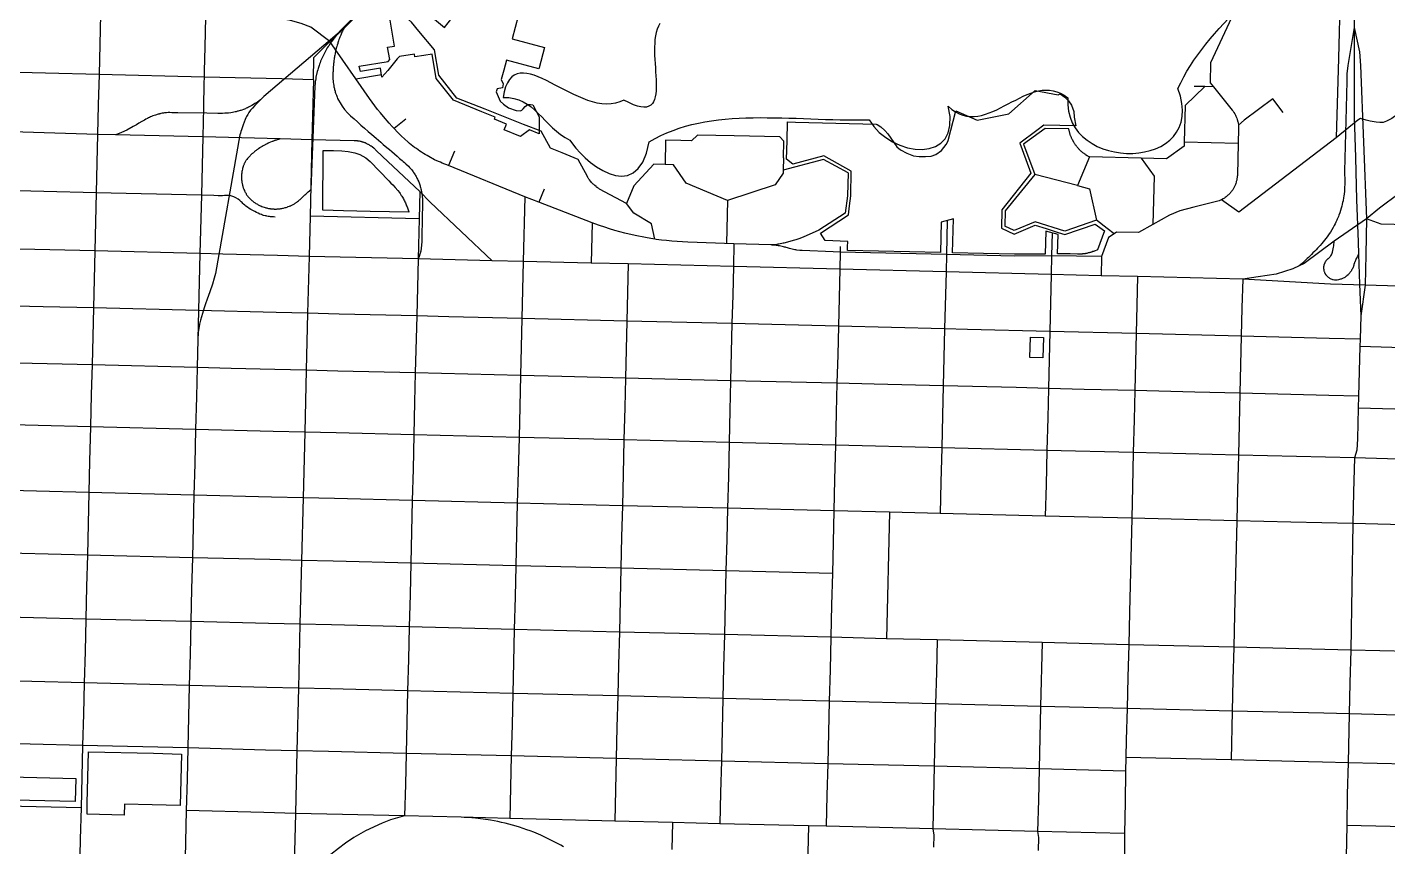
# Model space of a CAD drawing. Extents: x 1 to 394, y 101 to 384.
# Drawn here: x 197.15 to 246.65, y 244.11 to 273.92 of the extents above; entities that cross this region are included whole.
import ezdxf

# ---------------------------------------------------------------- set-up
doc = ezdxf.new("R2010")
doc.units = 0
doc.layers.get('0').update_dxf_attribs({"linetype": 'CONTINUOUS'})

msp = doc.modelspace()

# ---------------------------------------------------------------- linework, layer by layer
at = {"color": 4}
for points in [[(219.095694, 284.490296), (208.664164, 273.874621)], [(245.62261, 282.824685), (245.430261, 273.911446)], [(244.980105, 277.557773), (241.047307, 274.435273), (240.196089, 272.62234), (240.183831, 271.893896), (240.302509, 271.746575)], [(244.980105, 277.557773), (244.85733, 272.786036)], [(208.152616, 273.399898), (209.523576, 274.787222)], [(211.397891, 273.772307), (211.127795, 274.095603), (210.722647, 274.45983), (209.818228, 274.308413), (209.621793, 274.504848), (209.523628, 274.787222)], [(199.816404, 274.377977), (199.787803, 273.289402)], [(203.638706, 274.283856), (203.614191, 273.195281)], [(208.664164, 273.874621), (205.75857, 271.39053)], [(208.152616, 273.399898), (207.465093, 273.919628), (207.117241, 274.046499), (206.732553, 274.165177), (206.462457, 274.214312)], [(208.664164, 273.874621), (208.627287, 273.841934), (208.545465, 273.768284), (208.508588, 273.727321), (208.430852, 273.649585), (208.393975, 273.608622), (208.357097, 273.563573), (208.32441, 273.52261), (208.287533, 273.481646), (208.222055, 273.391653), (208.189368, 273.35069), (208.156681, 273.305641), (208.12808, 273.256506), (208.095393, 273.211456), (208.066792, 273.166407), (208.038191, 273.117272), (208.013676, 273.072223), (207.985075, 273.023088), (207.88691, 272.826653), (207.866481, 272.773432), (207.841966, 272.724297), (207.821537, 272.675163), (207.801107, 272.621942), (207.784764, 272.568721), (207.764335, 272.519586), (207.731648, 272.413176), (207.71939, 272.359955), (207.703047, 272.306734), (207.653912, 272.093935), (207.645531, 272.036628), (207.629187, 271.930228), (207.620806, 271.872922), (207.612425, 271.766522), (207.465093, 268.009699)], [(208.664164, 273.874621), (208.639649, 273.829572), (208.627392, 273.805057), (208.615134, 273.77237), (208.594705, 273.735493), (208.578362, 273.69453), (208.566104, 273.665929), (208.553847, 273.629051), (208.52116, 273.555401), (208.508902, 273.514438), (208.488473, 273.465303), (208.47213, 273.416168), (208.4517, 273.35069), (208.443319, 273.322089), (208.42289, 273.260696), (208.410632, 273.219733), (208.406442, 273.191132), (208.394184, 273.154255), (208.389994, 273.133825), (208.381612, 273.105224), (208.373231, 273.072538), (208.36904, 273.052108), (208.348611, 272.945709), (208.34023, 272.90066), (208.331849, 272.867973), (208.323468, 272.822924), (208.319277, 272.786046), (208.310896, 272.749169), (208.306705, 272.708206), (208.302514, 272.675519), (208.298324, 272.634555), (208.294133, 272.597678), (208.289943, 272.569077), (208.285752, 272.5322), (208.281561, 272.478979), (208.281561, 272.43393), (208.277371, 272.392967), (208.277371, 272.307059), (208.27318, 272.266096), (208.27318, 272.176102), (208.26899, 272.106538), (208.26899, 272.073851), (208.27318, 272.024716), (208.277371, 271.96741), (208.277371, 271.942895), (208.281561, 271.910208), (208.289943, 271.856987), (208.298324, 271.791509), (208.306705, 271.742374), (208.315086, 271.709687), (208.323468, 271.681086), (208.327658, 271.648399), (208.348087, 271.587007), (208.356469, 271.558406), (208.36485, 271.521528), (208.397537, 271.439706), (208.422052, 271.374228), (208.442481, 271.329179), (208.471082, 271.267786), (208.528389, 271.161387), (208.606124, 271.038612), (208.696118, 270.919934), (208.798474, 270.805352), (208.90897, 270.698952), (209.039926, 270.580264), (209.158605, 270.469778), (209.289561, 270.355186), (209.416422, 270.240604), (209.551475, 270.121915), (209.682431, 270.01143), (209.842031, 269.876377), (210.009823, 269.737238), (210.103903, 269.655416), (210.234859, 269.54492), (210.324853, 269.47127), (210.41076, 269.393534), (210.508925, 269.311712), (210.607091, 269.221719), (210.656226, 269.180756), (210.697189, 269.143878), (210.742238, 269.107001), (210.791373, 269.066038), (210.82825, 269.037437), (210.877385, 268.996473), (210.92652, 268.951424), (211.0206, 268.857345), (211.057477, 268.816382), (211.102526, 268.763161), (211.135213, 268.726283), (211.184348, 268.660805), (211.200691, 268.632204), (211.233378, 268.583069), (211.257893, 268.550382), (211.274236, 268.517696), (211.294666, 268.485009), (211.306923, 268.460494), (211.323267, 268.431893), (211.343696, 268.395015), (211.360039, 268.354052), (211.392726, 268.288574), (211.404984, 268.251696), (211.429499, 268.186218), (211.441756, 268.149341), (211.450138, 268.12074), (211.458519, 268.088053), (211.470776, 268.043004), (211.479158, 268.006126), (211.483348, 267.973439), (211.491729, 267.948924), (211.49592, 267.912047), (211.504301, 267.87936), (211.508492, 267.838397), (211.516873, 267.793348), (211.521064, 267.744213), (211.525254, 267.68282), (211.529445, 267.625514), (211.529445, 267.543692), (211.525254, 267.334978), (211.521064, 267.122169), (211.516873, 266.938012), (211.512682, 266.741577), (211.508492, 266.50422), (211.504301, 266.262768), (211.504301, 266.119533), (211.49592, 265.988576), (211.483662, 265.87808), (211.463233, 265.775724), (211.434632, 265.665228), (211.406031, 265.57932), (211.369154, 265.489327)], [(213.804215, 270.936277), (212.772937, 271.341426), (212.126335, 272.168088), (211.970821, 273.088881), (211.397891, 273.772307)], [(245.430261, 273.911446), (245.217461, 272.667358), (245.18886, 272.520036), (245.156174, 272.217191), (245.151983, 271.959374), (245.127468, 270.981295), (245.078333, 268.677274), (245.086714, 268.296683), (245.078333, 268.006116), (245.069952, 267.936552), (245.06157, 267.85473), (245.049313, 267.772908), (245.040932, 267.723773), (245.020502, 267.605095), (245.004159, 267.535531), (244.991901, 267.478224), (244.975558, 267.40866), (244.955129, 267.33501), (244.930614, 267.249102), (244.906099, 267.171366), (244.869221, 267.077287), (244.848792, 267.028152), (244.811915, 266.934073), (244.795571, 266.897195), (244.758694, 266.823545), (244.734179, 266.770324), (244.697301, 266.70076), (244.664614, 266.635282), (244.607308, 266.541203), (244.558173, 266.459381), (244.51721, 266.397988), (244.472161, 266.33251), (244.439474, 266.287461), (244.39851, 266.23424), (244.300345, 266.111466), (244.243039, 266.050073), (244.181646, 265.976423), (244.136597, 265.927288), (244.087462, 265.878153), (244.038327, 265.820846), (243.993278, 265.771711), (243.923714, 265.706233), (243.870493, 265.648926), (243.764093, 265.542527), (243.719044, 265.501564), (243.604462, 265.395164), (243.54307, 265.333771), (243.485763, 265.284636), (243.424371, 265.239587)], [(245.430261, 273.911446), (245.42188, 270.657989), (245.4751, 269.172448), (245.503701, 267.633706), (245.56918, 266.11134), (245.581437, 265.661174)], [(245.430261, 273.911446), (245.618514, 273.023403), (245.659477, 272.528219), (245.876383, 266.95028)], [(199.787762, 273.289402), (199.763246, 272.200827)], [(207.559225, 272.004392), (207.579654, 272.818775), (208.152585, 273.399898)], [(209.102052, 272.041227), (208.152616, 273.399898)], [(203.614149, 273.195281), (203.581462, 272.327687), (203.585653, 272.102609)], [(244.85733, 272.786036), (244.767337, 269.89271)], [(199.763205, 272.200827), (195.854964, 272.294906)], [(199.763205, 272.200827), (199.734604, 271.095877)], [(203.585506, 272.102609), (199.763205, 272.200774)], [(203.585506, 272.102609), (203.573249, 271.881617), (203.556905, 271.001756)], [(206.409258, 272.033035), (203.585506, 272.102599)], [(207.559225, 272.004392), (206.409258, 272.032993)], [(207.559225, 272.004392), (207.506004, 269.823145)], [(209.102052, 272.041227), (210.03921, 272.196731)], [(210.497558, 270.228294), (210.427994, 270.301944), (210.317498, 270.424719), (210.104688, 270.670257), (209.998289, 270.797128), (209.895933, 270.928085), (209.699498, 271.189998), (209.605418, 271.325041), (209.102052, 272.041217)], [(239.991471, 271.754757), (239.27121, 271.067234), (239.238523, 269.737206)], [(239.991471, 271.754757), (239.606783, 271.763138)], [(240.302488, 271.746575), (239.991471, 271.754956)], [(205.75857, 271.39053), (205.631699, 271.280034), (205.521203, 271.194126), (205.435296, 271.136819), (205.377989, 271.099942), (205.320683, 271.067255), (205.267462, 271.038654), (205.201983, 271.005967), (205.156934, 270.985538), (205.120057, 270.969195), (205.08737, 270.952851), (205.054683, 270.940594), (205.017806, 270.928336), (204.956413, 270.903821), (204.919536, 270.891564), (204.899107, 270.883182), (204.858143, 270.874801), (204.825457, 270.862544), (204.800942, 270.858353), (204.751807, 270.84201), (204.71912, 270.833628), (204.620955, 270.817285), (204.555476, 270.805027), (204.469569, 270.79277), (204.400005, 270.788579), (204.334526, 270.784389), (204.252704, 270.780198), (204.084912, 270.780198), (203.687946, 270.788579), (202.623928, 270.804923), (202.411118, 270.804923), (202.333382, 270.809113), (202.271989, 270.809113), (202.218769, 270.804923), (202.173719, 270.800732), (202.141033, 270.796541), (202.104155, 270.792351), (202.059106, 270.78397), (202.009971, 270.775588), (201.989542, 270.771398), (201.965027, 270.767207), (201.948683, 270.758826), (201.93234, 270.754635), (201.911911, 270.750445), (201.809555, 270.717758), (201.723647, 270.689157), (201.670427, 270.668728), (201.629463, 270.652384), (201.592586, 270.631955), (201.555709, 270.615612), (201.523022, 270.595182), (201.461629, 270.566581), (201.412494, 270.53798), (201.318415, 270.48476), (201.207919, 270.427453), (201.122011, 270.370146), (200.999237, 270.300582), (200.774148, 270.177808), (200.577713, 270.087814), (200.48772, 270.046851), (200.364945, 269.997716)], [(205.75857, 271.39053), (205.537578, 271.17773), (205.427082, 271.063138), (205.341175, 270.97723), (205.275696, 270.895408), (205.210218, 270.809501), (205.173341, 270.744023), (205.128291, 270.674458), (205.103776, 270.621237), (205.075175, 270.555759), (205.001525, 270.371603), (204.940133, 270.187436), (204.923789, 270.126043), (204.90336, 270.060565), (204.887017, 269.999172), (203.994866, 264.961425), (203.949817, 264.78545), (203.888425, 264.572651), (203.79026, 264.290277), (203.692094, 264.028363), (203.634788, 263.856485), (203.585653, 263.71325), (203.52426, 263.508622), (203.454696, 263.263084), (203.417819, 263.115752), (203.401475, 263.033931), (203.37696, 262.894792), (203.368579, 262.796626), (203.352236, 262.575634), (203.32772, 261.540259)], [(240.302488, 271.746575), (240.990011, 270.899442), (241.022698, 270.858479), (241.034955, 270.833964), (241.051299, 270.813534), (241.083986, 270.764399), (241.108501, 270.715264), (241.120758, 270.686663), (241.133016, 270.662148), (241.141397, 270.637633), (241.153655, 270.609032), (241.169998, 270.559897), (241.194513, 270.47399), (241.198704, 270.449475), (241.210961, 270.363567), (241.210961, 270.359376)], [(242.843866, 270.817599), (242.46737, 271.316869), (241.423813, 270.539311), (241.211003, 270.359251)], [(199.734562, 271.095877), (199.705961, 270.015484)], [(203.556853, 271.001756), (203.532338, 269.925449)], [(215.203818, 270.379711), (213.804215, 270.936277)], [(210.927264, 270.576146), (210.497558, 270.228294)], [(216.607517, 269.344336), (216.181907, 269.520311), (215.846323, 270.134162), (215.203818, 270.379711)], [(241.211003, 270.359251), (241.215194, 270.338821), (241.215194, 270.310221), (241.219384, 270.28162), (241.219384, 270.228399), (241.203041, 269.688197)], [(245.659435, 270.600703), (245.553035, 270.535225), (244.767295, 269.89271)], [(246.977195, 270.73166), (246.793038, 270.592511), (246.596603, 270.494346), (246.482011, 270.449297), (246.359236, 270.445106), (246.224194, 270.457364), (246.003202, 270.498327), (245.859966, 270.535204), (245.659435, 270.600683)], [(199.705908, 270.015484), (195.809946, 270.138259)], [(199.705908, 270.015484), (199.681393, 268.980109)], [(200.364788, 269.99912), (199.705908, 270.015463)], [(203.532306, 269.925449), (200.364788, 269.99912)], [(203.532306, 269.925449), (203.507749, 268.890074)], [(206.356058, 269.851788), (203.532306, 269.925438)], [(206.356058, 269.851788), (206.331543, 269.843407), (206.290579, 269.835026), (206.266064, 269.826645), (206.241549, 269.822454), (206.217034, 269.814073), (206.184347, 269.805691), (206.163918, 269.79731), (206.147575, 269.79312), (206.131231, 269.784738), (206.106716, 269.776357), (206.090373, 269.772167), (206.069944, 269.763785), (206.057686, 269.759595), (205.934922, 269.71046), (205.922664, 269.702079), (205.906321, 269.693697), (205.885892, 269.685316), (205.873634, 269.676935), (205.853205, 269.668554), (205.840947, 269.660172), (205.820518, 269.651791), (205.804175, 269.64341), (205.77966, 269.627067), (205.75923, 269.618685), (205.734715, 269.606428), (205.693752, 269.581913), (205.644617, 269.549226), (205.624188, 269.536968), (205.607844, 269.524711), (205.558709, 269.492024), (205.53828, 269.479766), (205.526023, 269.467509), (205.501508, 269.451165), (205.472907, 269.430736), (205.456563, 269.414393), (205.436134, 269.402135), (205.419791, 269.389878), (205.399361, 269.369449), (205.378932, 269.353105), (205.362589, 269.336762), (205.350331, 269.32838), (205.325816, 269.307951), (205.207138, 269.189273), (205.190794, 269.168844), (205.162194, 269.140243), (205.137678, 269.107556), (205.125421, 269.095298), (205.109077, 269.074869), (205.09682, 269.058526), (205.088439, 269.042182), (205.080057, 269.021753), (205.071676, 269.00541), (205.063295, 268.993152), (205.054914, 268.972723), (205.046533, 268.95638), (205.038151, 268.93595), (205.025894, 268.911435), (205.017513, 268.88692), (205.009131, 268.858319), (205.00075, 268.841976), (204.996559, 268.825632), (204.988178, 268.801117), (204.983988, 268.784774), (204.979797, 268.772516), (204.975606, 268.748001), (204.967225, 268.702952), (204.958844, 268.674351), (204.954653, 268.637474), (204.950463, 268.612959), (204.946272, 268.576081), (204.946272, 268.54748), (204.942081, 268.510603), (204.942081, 268.416524), (204.946272, 268.392009), (204.946272, 268.359322), (204.950463, 268.338893), (204.950463, 268.318463), (204.954653, 268.293948), (204.958844, 268.265347), (204.963035, 268.240832), (204.971416, 268.216317), (204.975606, 268.195888), (204.983988, 268.163201), (204.988178, 268.142772), (204.992369, 268.126428), (204.996559, 268.105999), (205.004941, 268.089656), (205.009131, 268.073312), (205.017513, 268.052883), (205.025894, 268.028368), (205.034275, 268.007939), (205.050618, 267.975252), (205.054809, 267.962994), (205.06319, 267.946651), (205.067381, 267.934393), (205.075762, 267.91805), (205.08802, 267.901707), (205.096401, 267.885363), (205.108658, 267.864934), (205.11704, 267.844505), (205.129297, 267.824076), (205.141555, 267.811818), (205.149936, 267.795475), (205.158317, 267.783217), (205.170575, 267.762788), (205.182832, 267.75053), (205.199176, 267.730101), (205.219605, 267.709672), (205.231862, 267.693328), (205.272826, 267.660642), (205.293255, 267.636126), (205.31777, 267.615697), (205.342285, 267.599354), (205.39142, 267.558391), (205.420021, 267.542047), (205.44045, 267.525704), (205.464965, 267.50936), (205.497652, 267.493017), (205.526253, 267.476674), (205.550768, 267.46033), (205.599903, 267.435815), (205.628504, 267.423558), (205.653019, 267.415176), (205.689897, 267.398833), (205.718498, 267.386575), (205.763547, 267.374318), (205.800424, 267.36206), (205.833111, 267.349803), (205.861712, 267.345612), (205.886227, 267.337231), (205.923104, 267.32885), (205.968153, 267.320468), (205.988583, 267.320468), (205.996964, 267.316278), (206.017393, 267.316278), (206.029651, 267.312087), (206.058252, 267.312087), (206.066633, 267.307897), (206.115768, 267.307897), (206.128025, 267.303706), (206.222105, 267.303706), (206.238448, 267.307897), (206.291669, 267.307897), (206.316184, 267.312087), (206.353061, 267.316278), (206.377577, 267.320468), (206.406177, 267.324659), (206.443055, 267.33304), (206.471656, 267.337231), (206.537134, 267.353574), (206.565735, 267.361955), (206.602613, 267.374213), (206.623042, 267.382594), (206.647557, 267.390975), (206.68852, 267.407319), (206.713035, 267.4157), (206.733464, 267.424081), (206.753894, 267.436339), (206.803029, 267.460854), (206.823458, 267.473112), (206.847973, 267.485369), (206.868402, 267.497627), (206.88066, 267.506008), (206.901089, 267.518265), (206.925604, 267.530523), (206.937862, 267.542781), (206.954205, 267.551162), (206.970549, 267.563419), (206.97893, 267.571801), (207.015807, 267.596316), (207.040322, 267.620831), (207.056666, 267.633088), (207.077095, 267.653517), (207.105696, 267.678033), (207.195689, 267.768026), (207.22429, 267.792541), (207.248805, 267.817056), (207.281492, 267.845657), (207.326541, 267.882535), (207.375676, 267.93167), (207.412554, 267.96027), (207.465774, 268.009405)], [(207.506025, 269.823145), (206.356058, 269.851746)], [(207.506025, 269.823145), (207.436461, 267.048497)], [(210.076045, 269.209283), (209.826411, 269.44664), (209.801895, 269.471155), (209.789638, 269.487498), (209.773294, 269.499756), (209.761037, 269.512013), (209.711902, 269.548891), (209.699644, 269.561148), (209.666958, 269.585663), (209.650614, 269.594044), (209.634271, 269.606302), (209.617927, 269.614683), (209.601584, 269.626941), (209.585241, 269.635322), (209.568897, 269.64758), (209.552554, 269.655961), (209.532125, 269.664342), (209.499438, 269.680685), (209.479009, 269.689067), (209.446322, 269.70541), (209.425893, 269.713791), (209.409549, 269.717982), (209.38912, 269.726363), (209.372776, 269.734744), (209.352347, 269.738935), (209.336004, 269.743126), (209.315575, 269.751507), (209.295145, 269.755697), (209.278802, 269.759888), (209.237839, 269.768269), (209.221495, 269.77246), (209.201066, 269.776651), (209.180637, 269.776651), (209.164293, 269.780841), (209.143864, 269.780841), (209.123435, 269.785032), (209.103006, 269.785032), (209.086662, 269.789222), (209.045699, 269.789222), (207.506958, 269.8261)], [(212.474188, 268.881891), (212.245013, 268.975971), (212.183621, 269.004572), (212.109971, 269.033173), (211.970821, 269.098651), (211.762118, 269.209147), (211.69664, 269.246024), (211.631162, 269.286988), (211.561597, 269.327951), (211.496119, 269.368914), (211.434727, 269.409877), (211.369248, 269.454927), (211.307856, 269.499976), (211.242377, 269.545025), (211.119603, 269.64319), (211.062296, 269.692325), (211.000904, 269.74146), (210.886322, 269.84787), (210.755365, 269.970634), (210.624408, 270.097505), (210.497537, 270.228462)], [(220.929088, 269.790406), (220.372522, 269.80675), (220.352093, 268.922792)], [(224.657258, 269.164266), (224.673601, 269.774031), (224.534462, 269.925449), (222.868861, 269.962326), (221.538833, 269.995013), (221.313745, 269.782214), (220.929067, 269.790595)], [(234.180262, 270.236476), (233.398618, 269.65945), (233.811949, 268.5545)], [(235.792675, 269.201101), (235.780417, 269.205292), (235.739454, 269.229807), (235.714939, 269.242064), (235.653546, 269.278942), (235.633117, 269.295285), (235.616774, 269.307543), (235.596344, 269.3198), (235.555381, 269.352487), (235.539038, 269.364745), (235.518608, 269.381088), (235.502265, 269.397431), (235.481836, 269.413775), (235.449149, 269.446462), (235.42872, 269.462805), (235.412376, 269.479148), (235.396033, 269.499578), (235.379689, 269.515921), (235.363346, 269.53635), (235.351089, 269.552694), (235.334745, 269.573123), (235.318402, 269.589466), (235.306144, 269.609895), (235.289801, 269.630325), (235.277543, 269.650754), (235.2612, 269.671183), (235.248942, 269.687527), (235.236685, 269.707956), (235.224427, 269.732471), (235.175292, 269.814293), (235.166911, 269.838808), (235.154653, 269.859237), (235.146272, 269.879666), (235.137891, 269.904181), (235.125633, 269.924611), (235.117252, 269.949126), (235.108871, 269.969555), (235.092528, 270.01869), (235.043393, 270.215125), (234.179896, 270.235554)], [(244.767295, 269.89271), (241.223282, 267.191733), (240.593055, 267.641899)], [(212.69518, 269.4139), (212.474188, 268.881891)], [(218.948363, 267.50275), (217.974369, 268.030673), (217.958026, 268.04293), (217.941683, 268.051312), (217.925339, 268.063569), (217.908996, 268.07195), (217.892652, 268.084208), (217.876309, 268.092589), (217.859966, 268.104847), (217.847708, 268.117104), (217.798573, 268.153982), (217.786316, 268.166239), (217.769972, 268.178497), (217.757715, 268.190754), (217.741371, 268.203012), (217.729114, 268.219355), (217.716856, 268.231613), (217.700513, 268.24387), (217.688255, 268.260214), (217.675998, 268.272471), (217.651483, 268.305158), (217.639225, 268.317416), (217.602348, 268.366551), (217.593966, 268.382894), (217.581709, 268.395152), (217.569451, 268.411495), (217.56107, 268.427838), (217.548812, 268.448268), (217.532469, 268.480954), (217.196895, 269.102999), (216.60759, 269.344451)], [(239.23847, 269.737206), (239.23428, 269.589875), (238.591775, 269.131526), (237.675078, 269.151956)], [(241.202821, 269.688092), (239.23847, 269.737227)], [(241.202821, 269.688092), (241.17422, 268.542221), (241.17422, 268.517706), (241.170029, 268.489105), (241.170029, 268.46459), (241.161648, 268.407283), (241.157458, 268.382768), (241.153267, 268.354167), (241.136924, 268.305032), (241.132733, 268.276431), (241.11639, 268.227296), (241.104132, 268.198696), (241.095751, 268.17418), (241.071236, 268.125045), (241.062854, 268.10053), (241.050597, 268.076015), (241.034254, 268.055586), (241.021996, 268.031071), (241.005653, 268.006556), (240.993395, 267.986127), (240.977052, 267.965697), (240.960708, 267.941182), (240.928021, 267.900219), (240.907592, 267.87979), (240.891249, 267.85936), (240.87082, 267.838931), (240.85039, 267.822588), (240.834047, 267.802159), (240.793084, 267.769472), (240.768569, 267.753128), (240.727605, 267.720442), (240.70309, 267.704098), (240.682661, 267.691841), (240.658146, 267.675497), (240.592668, 267.64281)], [(199.681362, 268.980109), (199.656847, 267.89562)], [(203.507749, 268.890074), (203.483234, 267.805595), (203.429971, 265.681634)], [(210.076045, 269.209283), (211.43063, 267.940637)], [(215.248835, 267.744202), (212.474188, 268.881891)], [(220.352051, 268.922813), (219.950999, 268.931194), (219.214372, 268.14954), (218.948363, 267.502938)], [(222.631525, 267.613246), (221.121427, 268.243483), (220.658982, 268.914631), (220.352051, 268.923012)], [(224.657258, 269.164266), (224.648877, 268.718196)], [(227.010382, 268.615882), (226.118242, 269.106969), (224.649076, 268.718196)], [(235.792675, 269.201101), (235.362969, 268.153447)], [(237.675172, 269.151987), (235.792675, 269.201122)], [(237.675172, 269.151987), (238.149895, 268.5013), (238.104846, 266.741566)], [(248.487283, 268.931005), (246.351054, 267.330872), (245.876341, 266.95028)], [(224.649076, 268.718196), (224.644885, 268.611796), (224.358415, 268.178004), (222.631431, 267.613246)], [(227.010382, 268.615882), (226.989953, 267.78922), (226.912217, 267.158994)], [(233.811949, 268.5545), (232.72746, 267.232654), (232.711117, 266.680184)], [(235.362969, 268.153447), (233.811949, 268.5545)], [(199.656805, 267.89562), (195.834503, 267.989699)], [(199.656805, 267.89562), (199.603584, 265.779852)], [(203.483192, 267.805595), (199.656805, 267.895588)], [(206.163719, 267.011662), (206.110498, 267.015853), (206.053192, 267.020043), (206.004057, 267.024234), (205.959007, 267.028424), (205.918044, 267.036806), (205.860738, 267.049063), (205.836222, 267.053254), (205.799345, 267.061635), (205.75021, 267.073893), (205.713333, 267.08615), (205.668284, 267.102494), (205.610977, 267.122923), (205.549584, 267.147438), (205.492278, 267.176039), (205.430885, 267.208726), (205.357235, 267.245603), (205.283585, 267.290652), (205.222193, 267.32753), (205.164886, 267.368493), (205.103493, 267.413542), (205.06253, 267.446229), (205.017481, 267.483106), (204.98888, 267.507621), (204.964365, 267.536222), (204.931678, 267.568909), (204.886629, 267.609872), (204.821151, 267.667179), (204.739329, 267.716314), (204.669765, 267.749001), (204.592029, 267.773516), (204.514293, 267.789859), (204.465158, 267.79405), (204.407851, 267.79824), (204.330116, 267.789859), (204.256465, 267.785669), (204.170558, 267.781478), (204.092822, 267.781478), (203.941405, 267.789859), (203.483056, 267.806203)], [(211.43063, 267.940637), (211.406115, 266.95028)], [(211.43063, 267.940637), (211.811222, 267.551864), (214.057947, 265.423817)], [(215.952733, 268.022491), (215.760384, 267.551864)], [(235.362969, 268.153447), (235.79676, 268.038855), (236.054588, 266.901176)], [(215.248835, 267.744202), (215.191529, 265.39926)], [(215.760384, 267.551864), (215.248835, 267.744202)], [(217.700177, 266.802959), (215.760384, 267.551864)], [(219.987834, 266.209557), (219.856877, 266.762027), (219.218458, 267.158994), (218.948363, 267.50275)], [(222.631525, 267.613246), (222.590562, 266.049958)], [(240.593055, 267.641899), (240.560368, 267.625556), (240.535853, 267.617174), (240.511338, 267.604917), (240.413173, 267.57223), (239.586511, 267.367613), (239.079049, 267.23256), (238.70665, 267.077046), (238.105066, 266.741472)], [(207.436451, 267.048497), (207.403764, 265.583417)], [(211.406073, 266.95028), (207.436451, 267.048497)], [(211.406073, 266.95028), (211.369248, 265.489295)], [(217.700177, 266.802959), (217.6633, 265.337878)], [(219.987834, 266.209557), (219.840503, 266.229987), (219.648164, 266.262673), (219.271658, 266.336323), (218.895163, 266.426317), (218.711006, 266.475452), (218.522753, 266.524587), (218.338597, 266.581894), (218.158526, 266.6392), (217.974369, 266.700593), (217.794309, 266.766071), (217.70023, 266.802948)], [(226.912165, 267.158994), (225.95045, 266.532853), (225.373423, 266.279132), (225.336546, 266.266875), (225.262896, 266.234188), (225.15241, 266.19731), (225.111447, 266.185053), (225.062312, 266.168709), (224.677624, 266.066354), (224.644938, 266.057972), (224.497616, 266.025286), (224.456653, 266.021095), (224.419776, 266.012714), (224.30928, 266.000456), (224.268316, 265.996266), (224.21101, 265.996266)], [(230.619885, 266.888898), (230.591284, 265.644809)], [(236.054588, 266.901176), (234.900524, 266.500114), (233.816045, 266.84388), (233.054852, 266.524671), (232.711096, 266.680184)], [(236.6889, 266.401896), (236.439265, 266.594245), (236.054588, 266.901176)], [(245.876341, 266.95028), (244.697731, 266.135897)], [(245.876341, 266.95028), (245.84774, 265.648895)], [(247.35369, 266.725202), (246.40835, 266.753803), (245.876341, 266.950238)], [(234.433993, 266.434635), (234.413533, 265.599792), (234.397189, 264.924547)], [(236.6889, 266.401896), (236.492465, 266.262757), (236.230552, 265.579331), (236.214208, 264.87953)], [(238.104878, 266.741566), (237.581051, 266.45101), (236.783032, 266.467354), (236.688953, 266.401875)], [(199.603605, 265.779852), (195.781303, 265.873931)], [(222.860699, 266.041765), (222.84027, 265.211007), (219.013841, 265.305087)], [(222.860699, 266.041765), (221.178723, 266.099072), (220.986374, 266.107453), (220.794035, 266.119711), (220.601696, 266.136054), (220.409347, 266.156483), (220.221094, 266.176912), (220.028755, 266.201428), (219.987792, 266.209809)], [(224.211188, 265.996747), (222.860699, 266.041797)], [(226.719826, 265.73893), (226.474277, 265.747312), (225.336598, 265.796447), (225.299721, 265.796447), (225.258758, 265.800637), (225.148262, 265.812895), (225.107298, 265.821276), (225.070421, 265.825467), (224.886265, 265.86643), (224.849387, 265.878687), (224.81251, 265.887069), (224.763375, 265.903412), (224.734774, 265.911793), (224.697896, 265.920174), (224.661019, 265.932432), (224.513687, 265.965119), (224.47681, 265.969309), (224.439933, 265.977691), (224.398969, 265.981881), (224.325319, 265.990263), (224.284356, 265.994453), (224.247479, 265.994453), (224.210601, 265.998644)], [(226.728008, 265.935365), (226.719627, 265.73893)], [(244.697731, 266.135897), (243.609145, 265.3256), (243.424989, 265.239692)], [(245.581689, 265.661174), (245.577498, 265.648916), (245.561155, 265.624401), (245.556964, 265.612143), (245.540621, 265.579457), (245.53643, 265.567199), (245.528049, 265.550856), (245.519668, 265.538598), (245.515477, 265.526341), (245.507096, 265.514083), (245.490752, 265.481396), (245.486562, 265.465053), (245.47818, 265.448709), (245.469799, 265.436452), (245.469799, 265.428071), (245.457542, 265.403556), (245.445284, 265.366678), (245.441093, 265.362487), (245.436903, 265.346144), (245.432712, 265.333887), (245.428522, 265.317543), (245.416264, 265.280666), (245.412073, 265.272284), (245.412073, 265.260027), (245.407883, 265.247769), (245.403692, 265.239388), (245.403692, 265.231007), (245.395311, 265.218749), (245.395311, 265.210368), (245.38693, 265.194025), (245.382739, 265.181767), (245.374358, 265.165424), (245.370167, 265.153166), (245.361786, 265.136823), (245.353405, 265.116394), (245.345024, 265.104136), (245.340833, 265.091879), (245.332452, 265.079621), (245.328261, 265.067363), (245.311918, 265.046934), (245.295574, 265.018333), (245.279231, 265.00199), (245.266973, 264.985646), (245.25063, 264.965217), (245.234287, 264.948874), (245.217943, 264.928445), (245.2016, 264.916187), (245.160637, 264.875224), (245.140207, 264.862966), (245.119778, 264.846623), (245.103435, 264.834365), (245.083005, 264.818022), (245.001184, 264.777059), (244.980754, 264.764801), (244.952154, 264.75642), (244.931724, 264.748039), (244.858074, 264.723524), (244.800768, 264.715142), (244.735289, 264.715142), (244.706688, 264.719333), (244.665725, 264.727714), (244.649382, 264.731905), (244.620781, 264.740286), (244.583903, 264.756629), (244.54294, 264.777059), (244.530682, 264.78544), (244.522301, 264.78963), (244.510044, 264.798012), (244.4937, 264.814355), (244.481443, 264.822736), (244.469185, 264.834994), (244.460804, 264.839184), (244.448546, 264.851442), (244.444356, 264.859823), (244.440165, 264.859823), (244.431784, 264.868204), (244.431784, 264.872395), (244.415441, 264.888738), (244.415441, 264.892929), (244.41125, 264.89712), (244.407059, 264.905501), (244.398678, 264.913882), (244.398678, 264.918073), (244.390297, 264.926454), (244.390297, 264.930645), (244.386106, 264.934835), (244.381916, 264.943216), (244.377725, 264.947407), (244.373534, 264.955788), (244.369344, 264.959979), (244.365153, 264.972236), (244.360963, 264.976427), (244.356772, 264.988685), (244.356772, 264.992875), (244.352581, 265.005133), (244.3442, 265.021476), (244.335819, 265.045991), (244.335819, 265.054373), (244.331628, 265.070716), (244.327438, 265.079097), (244.327438, 265.099526), (244.323247, 265.111784), (244.323247, 265.140385), (244.319056, 265.152642), (244.319056, 265.173072), (244.323247, 265.185329), (244.323247, 265.226293), (244.327438, 265.23855), (244.327438, 265.246931), (244.331628, 265.259189), (244.331628, 265.271446), (244.335819, 265.283704), (244.340009, 265.300047), (244.348391, 265.316391), (244.352581, 265.328648), (244.364839, 265.353163), (244.37322, 265.377678), (244.381601, 265.38606), (244.393859, 265.410575), (244.406116, 265.422832), (244.410307, 265.431214), (244.410307, 265.435404), (244.414498, 265.439595), (244.418688, 265.439595), (244.418688, 265.443785), (244.447289, 265.472386), (244.45148, 265.480768), (244.463737, 265.493025), (244.472119, 265.497216), (244.476309, 265.505597), (244.488567, 265.509788), (244.525444, 265.546665), (244.541788, 265.558923), (244.554045, 265.575266), (244.566303, 265.587523), (244.574684, 265.603867), (244.599199, 265.640744), (244.619628, 265.698051), (244.635972, 265.739014), (244.676935, 265.914989), (244.681126, 265.968209), (244.693383, 266.140098)], [(199.603605, 265.779852), (199.55447, 263.705005)], [(203.429992, 265.681634), (199.603605, 265.779799)], [(203.429992, 265.681634), (203.376772, 263.610884)], [(204.26075, 265.661174), (203.429992, 265.681603)], [(206.253744, 265.61207), (204.26075, 265.661205)], [(207.403711, 265.583417), (206.253744, 265.612018)], [(207.403711, 265.583417), (207.350491, 263.512666)], [(211.369248, 265.489295), (207.403711, 265.583375)], [(211.369248, 265.489295), (211.320113, 263.414449)], [(214.057947, 265.423817), (211.369248, 265.489295)], [(215.191539, 265.39926), (214.057947, 265.423775)], [(215.191539, 265.39926), (215.167024, 264.363885)], [(217.663352, 265.337878), (215.191539, 265.399271)], [(219.013841, 265.305139), (217.663352, 265.337826)], [(226.719826, 265.73893), (226.707569, 265.11279)], [(230.591231, 265.644809), (226.719826, 265.738888)], [(230.591231, 265.644809), (230.578974, 265.018668)], [(234.413533, 265.599792), (233.06713, 265.587534), (230.591231, 265.644841)], [(236.230552, 265.579331), (234.413533, 265.599792)], [(245.581689, 265.661174), (245.618566, 264.576695), (245.667701, 263.418545)], [(245.847688, 265.648895), (245.823173, 264.531677)], [(219.013841, 265.305139), (218.989326, 264.265667)], [(222.840228, 265.211007), (222.815713, 264.171546)], [(226.707548, 265.11279), (222.840228, 265.210955)], [(226.707548, 265.11279), (226.683032, 264.077415)], [(230.578953, 265.018668), (226.707548, 265.112748)], [(230.578953, 265.018668), (230.525732, 262.943822)], [(234.397158, 264.924547), (230.578953, 265.018627)], [(234.397158, 264.924547), (234.372643, 263.889172)], [(236.214188, 264.87953), (234.397158, 264.924579)], [(237.544215, 264.84679), (236.214188, 264.879477)], [(237.544215, 264.84679), (237.5197, 263.811415)], [(244.562678, 264.568502), (241.370603, 264.748573), (237.544215, 264.846738)], [(243.424989, 265.239661), (243.195815, 265.129165), (242.590145, 264.932729), (241.931265, 264.842736), (241.370603, 264.748657)], [(215.166993, 264.363885), (215.142478, 263.324413)], [(241.370603, 264.748573), (241.342002, 263.713198)], [(245.823131, 264.531677), (244.562678, 264.568555)], [(245.823131, 264.531677), (245.667628, 263.418545)], [(247.85296, 264.474381), (245.823131, 264.531688)], [(218.989284, 264.265667), (218.964769, 263.230292)], [(222.815682, 264.171546), (222.787081, 263.136171)], [(226.682991, 264.077415), (226.658475, 263.042039)], [(234.372611, 263.889172), (234.348096, 262.849701)], [(197.725193, 263.750023), (195.732189, 263.799158)], [(199.554491, 263.705005), (197.725193, 263.750054)], [(199.554491, 263.705005), (199.529976, 262.66963)], [(203.376793, 263.610884), (199.554491, 263.704963)], [(203.376793, 263.610884), (203.352277, 262.575509)], [(206.200544, 263.541309), (203.376793, 263.610873)], [(207.350512, 263.512666), (206.200544, 263.541267)], [(207.350512, 263.512666), (207.297291, 261.43782)], [(208.496383, 263.484023), (207.350512, 263.512624)], [(211.320134, 263.414449), (208.496383, 263.484013)], [(211.320134, 263.414449), (211.266913, 261.343698)], [(212.486466, 263.385806), (211.320134, 263.414407)], [(215.142436, 263.324413), (212.486466, 263.385806)], [(237.519658, 263.811415), (237.495143, 262.77604)], [(241.34196, 263.713198), (241.317445, 262.677823)], [(245.667628, 263.418545), (245.643113, 262.571412)], [(215.142436, 263.324413), (215.117921, 262.284952)], [(218.964737, 263.230292), (215.142436, 263.324372)], [(218.964737, 263.230292), (218.940222, 262.194917)], [(222.787028, 263.136171), (218.964737, 263.23025)], [(222.787028, 263.136171), (222.762513, 262.100785)], [(226.658444, 263.042039), (222.787028, 263.136119)], [(226.658444, 263.042039), (226.633929, 262.002568), (226.605286, 260.967193)], [(230.525753, 262.943822), (226.658444, 263.041987)], [(230.525753, 262.943822), (230.501238, 261.908447)], [(231.360607, 262.923361), (230.525753, 262.94379)], [(234.348054, 262.849701), (231.360607, 262.923351)], [(234.348054, 262.849701), (234.323539, 261.814325)], [(237.495112, 262.77604), (234.348054, 262.84969)], [(199.529934, 262.66963), (199.505419, 261.634255)], [(203.352236, 262.575509), (203.32772, 261.540134)], [(237.495112, 262.77604), (237.470597, 261.736569)], [(241.317403, 262.677823), (237.495112, 262.775988)], [(241.317403, 262.677823), (241.292888, 261.642437)], [(244.513564, 262.600066), (241.317403, 262.677802)], [(245.643071, 262.571412), (244.513564, 262.600013)], [(245.643071, 262.571412), (245.634689, 262.301317)], [(215.117879, 262.284952), (215.093364, 261.249567)], [(218.94018, 262.194917), (218.915665, 261.155446)], [(222.762482, 262.100785), (222.737967, 261.061324)], [(230.501196, 261.908447), (230.476681, 260.873071)], [(245.634888, 262.301317), (245.585754, 260.500662)], [(248.753292, 262.211281), (245.634888, 262.301275)], [(199.505387, 261.634255), (195.683086, 261.728334)], [(199.505387, 261.634255), (199.480872, 260.562044)], [(204.563585, 261.507394), (203.327679, 261.540081), (199.505387, 261.634213)], [(203.327679, 261.540134), (203.303163, 260.467923)], [(206.15144, 261.470559), (204.563585, 261.507436)], [(207.297312, 261.43782), (206.15144, 261.470506)], [(207.297312, 261.43782), (207.244091, 259.186999)], [(208.447269, 261.413263), (207.297312, 261.437778)], [(211.266934, 261.343698), (208.447269, 261.413263)], [(234.323497, 261.814325), (234.298982, 260.77895)], [(237.470555, 261.736569), (237.44604, 260.701193)], [(241.292856, 261.642437), (241.268341, 260.602976)], [(211.266934, 261.343698), (211.242419, 260.275584)], [(215.093322, 261.249567), (211.266934, 261.343646)], [(215.093322, 261.249567), (215.040101, 258.998756), (215.007435, 257.750571)], [(216.599324, 261.212742), (215.093322, 261.249619)], [(218.915623, 261.155446), (216.599324, 261.212752)], [(218.915623, 261.155446), (218.887022, 260.087331)], [(222.737925, 261.061324), (218.915623, 261.155404)], [(222.737925, 261.061324), (222.71341, 259.99321)], [(226.605234, 260.967193), (222.737925, 261.061272)], [(226.605234, 260.967193), (226.580719, 259.899078)], [(227.955733, 260.934453), (226.605234, 260.96714)], [(237.445998, 260.701193), (235.600325, 260.746243), (234.29894, 260.778898), (233.128523, 260.807551), (230.476649, 260.873071), (227.955733, 260.934464)], [(230.476649, 260.873071), (230.452134, 259.800861)], [(199.48083, 260.562044), (199.45223, 259.379348)], [(203.303132, 260.467923), (203.270445, 259.285216)], [(234.29894, 260.77895), (234.274425, 259.70674)], [(237.445998, 260.701193), (237.421483, 259.633079)], [(241.268299, 260.602976), (239.627244, 260.648025), (237.445998, 260.701214)], [(241.268299, 260.602976), (241.210993, 258.356251)], [(244.501296, 260.525219), (241.268299, 260.602955)], [(245.585774, 260.500662), (244.501296, 260.525177)], [(245.585774, 260.500662), (245.573517, 260.066871)], [(211.242377, 260.275584), (211.213776, 259.092877)], [(218.886981, 260.087331), (218.85838, 258.904624)], [(222.713368, 259.99321), (222.684767, 258.810503)], [(226.580687, 259.899078), (226.552086, 258.716382)], [(245.573496, 260.066871), (245.540809, 258.949642)], [(248.69191, 259.976835), (245.573496, 260.066829)], [(199.452188, 259.379348), (195.62579, 259.477513)], [(199.452188, 259.379348), (199.419501, 258.131163)], [(203.270393, 259.285216), (199.452188, 259.379295)], [(230.452092, 259.800861), (230.423491, 258.62225)], [(234.274394, 259.70674), (234.241707, 258.528129)], [(237.421441, 259.633079), (237.388754, 258.450372)], [(203.270393, 259.285216), (203.241792, 258.037042)], [(206.094144, 259.215652), (203.270393, 259.285216)], [(207.244112, 259.186999), (206.094144, 259.2156)], [(207.244112, 259.186999), (207.182719, 256.801135)], [(208.389983, 259.162452), (207.244112, 259.186967)], [(211.213734, 259.092877), (208.389983, 259.162442)], [(211.213734, 259.092877), (211.185134, 257.844692)], [(215.040122, 258.998756), (211.213734, 259.092835)], [(218.858327, 258.904624), (215.040122, 258.998704)], [(218.858327, 258.904624), (218.829726, 257.65645)], [(222.684725, 258.810503), (218.858327, 258.904583)], [(245.540757, 258.949642), (245.524413, 258.536311), (245.438506, 258.249841)], [(222.684725, 258.810503), (222.656124, 257.562318)], [(226.552034, 258.716382), (222.684725, 258.810461)], [(226.552034, 258.716382), (226.523433, 257.464101)], [(230.423449, 258.62225), (226.552034, 258.71633)], [(230.423449, 258.62225), (230.390763, 257.369979)], [(237.388702, 258.450372), (234.241655, 258.528108), (230.423449, 258.622208)], [(234.241655, 258.528129), (234.213054, 257.275858)], [(237.388702, 258.450372), (237.360101, 257.198101)], [(241.211003, 258.356251), (237.388702, 258.45033)], [(199.419448, 258.131163), (199.390847, 256.993474)], [(203.24174, 258.037042), (203.213139, 256.899352)], [(241.211003, 258.356251), (241.182402, 257.10397)], [(245.438453, 258.249841), (241.211003, 258.356251)], [(245.438453, 258.249841), (245.405767, 257.001666)], [(248.6387, 258.159816), (245.438453, 258.24981)], [(211.185081, 257.844692), (211.15648, 256.702917)], [(215.007383, 257.750571), (214.978782, 256.608796)], [(218.829684, 257.65645), (218.801083, 256.514665)], [(222.656072, 257.562318), (222.627471, 256.420543)], [(226.523391, 257.464101), (226.49479, 256.326422), (226.466147, 255.188733)], [(199.390795, 256.993474), (195.568494, 257.087553)], [(199.390795, 256.993474), (199.362194, 255.855795)], [(203.213097, 256.899352), (199.390795, 256.993432)], [(230.39071, 257.369979), (230.366195, 256.23229)], [(234.213001, 257.275858), (234.188486, 256.138169)], [(237.360059, 257.198101), (237.335502, 256.060412)], [(241.18236, 257.10397), (241.157845, 255.966291)], [(245.405714, 257.001666), (245.381199, 255.863977)], [(203.213097, 256.899352), (203.184496, 255.761663)], [(206.036848, 256.829778), (203.213097, 256.899342)], [(207.182719, 256.801135), (206.036848, 256.829736)], [(207.182719, 256.801135), (207.129499, 254.525767)], [(208.332687, 256.772492), (207.182719, 256.801093)], [(211.156438, 256.702917), (208.332687, 256.772482)], [(211.156438, 256.702917), (211.131923, 255.565228)], [(214.97874, 256.608796), (211.156438, 256.702876)], [(214.97874, 256.608796), (214.954225, 255.471107)], [(218.801041, 256.514665), (214.97874, 256.608744)], [(218.801041, 256.514665), (218.772441, 255.381072)], [(226.494748, 256.326422), (222.627429, 256.420543), (218.801041, 256.514623)], [(222.627429, 256.420543), (222.598828, 255.286951)], [(228.520481, 256.277308), (226.494748, 256.326443)], [(228.520481, 256.277308), (228.405888, 251.677459)], [(230.366153, 256.23229), (228.520481, 256.27734)], [(234.188455, 256.138169), (230.366153, 256.232249)], [(237.335502, 256.060412), (234.188455, 256.138148)], [(237.335502, 256.060412), (237.249594, 252.647356)], [(241.157803, 255.966291), (237.335502, 256.060412)], [(241.157803, 255.966291), (241.071896, 252.553224)], [(243.122154, 255.917177), (241.157803, 255.966312)], [(245.381157, 255.863977), (243.122154, 255.917198)], [(199.362152, 255.855795), (199.337637, 254.718106)], [(203.184454, 255.761663), (203.159939, 254.623985)], [(211.131881, 255.565228), (211.10328, 254.42755)], [(214.954183, 255.471107), (214.925582, 254.333418)], [(245.381157, 255.863977), (245.303421, 251.264128)], [(248.581414, 255.782124), (245.381157, 255.863946)], [(218.772388, 255.381072), (218.747873, 254.239297)], [(222.598786, 255.286951), (222.570185, 254.145165)], [(226.466095, 255.188733), (226.44158, 254.051044)], [(199.337595, 254.718106), (195.515294, 254.812185)], [(199.337595, 254.718106), (199.308994, 253.580417)], [(203.159897, 254.623985), (199.337595, 254.718064)], [(203.159897, 254.623985), (203.131296, 253.486296)], [(207.129519, 254.525767), (205.979552, 254.554368), (203.159897, 254.623974)], [(207.129519, 254.525767), (207.072213, 252.201286)], [(211.103238, 254.42755), (208.279487, 254.497114), (207.129519, 254.525715)], [(211.103238, 254.42755), (211.074638, 253.289861)], [(214.92554, 254.333418), (211.103238, 254.42755)], [(214.92554, 254.333418), (214.896939, 253.19574)], [(218.747831, 254.239297), (214.92554, 254.333376)], [(218.747831, 254.239297), (218.71923, 253.101608)], [(222.570133, 254.145165), (218.747831, 254.239245)], [(222.570133, 254.145165), (222.541532, 253.007487)], [(226.441538, 254.051044), (222.570133, 254.145123)], [(226.441538, 254.051044), (226.412937, 252.913355)], [(199.308952, 253.580417), (199.280299, 252.393625)], [(203.131244, 253.486296), (203.102643, 252.299503)], [(211.074596, 253.289861), (211.045995, 252.107154)], [(214.896887, 253.19574), (214.868286, 252.008937)], [(218.719188, 253.101608), (218.690587, 251.914815)], [(222.54149, 253.007487), (222.512889, 251.82478)], [(199.280299, 252.393625), (195.458008, 252.487704)], [(226.412895, 252.913355), (226.384294, 251.730659)], [(237.249563, 252.647356), (237.220962, 251.460563)], [(241.071864, 252.553224), (241.043263, 251.370528)], [(199.280299, 252.393625), (199.251698, 251.206832)], [(203.102601, 252.299503), (199.280299, 252.393625)], [(203.102601, 252.299503), (203.074, 251.116797)], [(205.926352, 252.229929), (203.102601, 252.299493)], [(207.072223, 252.201286), (205.926352, 252.229887)], [(207.072223, 252.201286), (207.014917, 249.88089)], [(208.222191, 252.176729), (207.072223, 252.201244)], [(211.045942, 252.107154), (208.222191, 252.176729)], [(211.045942, 252.107154), (211.017341, 250.920362)], [(214.868244, 252.008937), (211.045942, 252.107102)], [(214.868244, 252.008937), (214.839601, 250.822144)], [(218.690545, 251.914815), (214.868244, 252.008895)], [(218.690545, 251.914815), (218.661944, 250.732109)], [(222.512837, 251.82478), (218.690545, 251.914773)], [(222.512837, 251.82478), (222.484236, 250.637987), (222.455593, 249.500298)], [(226.384252, 251.730659), (222.512837, 251.824738)], [(226.384252, 251.730659), (226.355651, 250.543866), (226.326998, 249.406177)], [(228.405888, 251.677459), (226.384252, 251.73068)], [(230.255657, 251.632441), (228.405888, 251.67749)], [(230.255657, 251.632441), (230.227056, 250.449735)], [(234.073863, 251.542406), (230.255657, 251.632399)], [(234.073863, 251.542406), (234.016556, 249.217924)], [(237.22092, 251.460563), (234.073863, 251.542385)], [(237.22092, 251.460563), (237.192319, 250.277856)], [(241.043211, 251.370528), (237.22092, 251.460521)], [(199.251656, 251.206832), (199.223055, 250.073239)], [(203.073958, 251.116797), (203.045357, 249.979108)], [(241.043211, 251.370528), (241.01461, 250.183735)], [(245.3034, 251.264128), (241.043211, 251.370528)], [(245.3034, 251.264128), (245.270714, 250.077325)], [(248.466822, 251.186371), (245.3034, 251.264107)], [(211.017299, 250.920362), (210.988698, 249.782672)], [(214.839601, 250.822144), (214.811, 249.684455)], [(218.661892, 250.732109), (218.633291, 249.59443)], [(199.223013, 250.073239), (195.400712, 250.167319)], [(199.223013, 250.073239), (199.194412, 248.93555)], [(203.045304, 249.979108), (199.223013, 250.073187)], [(203.045304, 249.979108), (203.016704, 248.841429)], [(205.86497, 249.905447), (203.045304, 249.979097)], [(230.227014, 250.449735), (230.198413, 249.312046)], [(237.192267, 250.277856), (237.163666, 249.140167)], [(241.014568, 250.183735), (240.990053, 249.046046)], [(245.270661, 250.077325), (245.24206, 248.939647)], [(207.014938, 249.88089), (205.86497, 249.905447)], [(207.014938, 249.88089), (206.961717, 247.601426)], [(208.164895, 249.852247), (207.014938, 249.880848)], [(210.988646, 249.782672), (208.164895, 249.852237)], [(210.988646, 249.782672), (210.960045, 248.644994)], [(214.810948, 249.684455), (210.988646, 249.78262)], [(214.810948, 249.684455), (214.786433, 248.546776)], [(218.633249, 249.59443), (214.810948, 249.684424)], [(218.633249, 249.59443), (218.604648, 248.456741)], [(222.455551, 249.500298), (218.633249, 249.594378)], [(222.455551, 249.500298), (222.431036, 248.362609)], [(226.326956, 249.406177), (222.455551, 249.500256)], [(226.326956, 249.406177), (226.298355, 248.268488)], [(230.198361, 249.312046), (226.326956, 249.406125)], [(230.198361, 249.312046), (230.16976, 248.174367)], [(234.016566, 249.217924), (230.198361, 249.312004)], [(234.016566, 249.217924), (233.987965, 248.080235), (233.959323, 246.942557)], [(237.163624, 249.140167), (234.016566, 249.217903)], [(237.163624, 249.140167), (237.135023, 248.002478)], [(240.990011, 249.046046), (237.163624, 249.140126)], [(240.990011, 249.046046), (240.944962, 247.269948)], [(244.317129, 248.964193), (240.990011, 249.046015)], [(199.19436, 248.93555), (199.165759, 247.797861)], [(203.016662, 248.841429), (202.992147, 247.70374)], [(210.960003, 248.644994), (210.931402, 247.507305)], [(214.786391, 248.546776), (214.75779, 247.413173)], [(245.242018, 248.939647), (244.317129, 248.964162)], [(245.242018, 248.939647), (245.201055, 247.163538)], [(248.409526, 248.86189), (245.242018, 248.939626)], [(218.604606, 248.456741), (218.580091, 247.319052)], [(222.430994, 248.362609), (222.402393, 247.224931)], [(226.298313, 248.268488), (226.273798, 247.130799), (226.245155, 245.993121)], [(230.169718, 248.174367), (230.141117, 247.036678)], [(237.134981, 248.002478), (237.118637, 247.359973)], [(199.165717, 247.797861), (195.343416, 247.89194)], [(199.165717, 247.797861), (199.137116, 246.660172)], [(202.992105, 247.70374), (199.165717, 247.797819)], [(202.992105, 247.70374), (202.963504, 246.566051)], [(205.81177, 247.630079), (202.992105, 247.703729)], [(206.961727, 247.601426), (205.81177, 247.630027)], [(206.961727, 247.601426), (206.904421, 245.326059)], [(208.107598, 247.576869), (206.961727, 247.601384)], [(210.93136, 247.507305), (208.107598, 247.576869)], [(210.93136, 247.507305), (210.906803, 246.369616)], [(214.757748, 247.413173), (210.93136, 247.507253)], [(214.757748, 247.413173), (214.729147, 246.275495)], [(218.580049, 247.319052), (214.757748, 247.413131)], [(218.580049, 247.319052), (218.551448, 246.181363)], [(222.402351, 247.224931), (218.580049, 247.31901)], [(222.402351, 247.224931), (222.37375, 246.087242)], [(226.273756, 247.130799), (222.402351, 247.224878)], [(230.141065, 247.036678), (226.273756, 247.130757)], [(230.141065, 247.036678), (230.11655, 245.894903)], [(233.959281, 246.942557), (230.141065, 247.036636)], [(237.118606, 247.359973), (237.106348, 246.8648)], [(243.257207, 247.208556), (240.944993, 247.269948), (237.118606, 247.359942)], [(244.272122, 247.183999), (243.257207, 247.208514)], [(245.201087, 247.163538), (244.272122, 247.183968)], [(245.201087, 247.163538), (245.172486, 246.02586)], [(248.368605, 247.085781), (245.201087, 247.163517)], [(199.137064, 246.660172), (199.108463, 245.522494)], [(202.963462, 246.566051), (202.934861, 245.428362)], [(233.959281, 246.942557), (233.934766, 245.800771)], [(237.106328, 246.8648), (233.959281, 246.942536)], [(237.106328, 246.8648), (237.089984, 245.727111)], [(210.906803, 246.369616), (210.878202, 245.231927)], [(214.729105, 246.275495), (214.70459, 245.137806)], [(218.551396, 246.181363), (218.522795, 245.043684)], [(222.373698, 246.087242), (222.345097, 244.949553)], [(245.172444, 246.02586), (245.160186, 244.884074)], [(199.108421, 245.522494), (195.286119, 245.616573)], [(199.108421, 245.522494), (199.07982, 244.384805)], [(226.245103, 245.993121), (226.216502, 244.855432)], [(230.116518, 245.894903), (230.092003, 244.7613)], [(233.934724, 245.800771), (233.906123, 244.667179)], [(237.089963, 245.727111), (237.069534, 244.589422)], [(202.934808, 245.428362), (202.906208, 244.290683)], [(205.75857, 245.354701), (202.934808, 245.428351)], [(206.904442, 245.326059), (205.75857, 245.354659)], [(206.904442, 245.326059), (206.847135, 243.009759), (206.793925, 242.011209)], [(208.054399, 245.301502), (206.904442, 245.326017)], [(210.878161, 245.231927), (210.366602, 245.092788), (210.063767, 244.97411), (209.458097, 244.687639), (209.028392, 244.446187), (208.725557, 244.245666), (208.467729, 244.053316), (208.197634, 243.824142), (207.796582, 243.439465)], [(210.878161, 245.231927), (208.054399, 245.301491)], [(212.932536, 245.182823), (210.878161, 245.231958)], [(214.704548, 245.137806), (212.932536, 245.182855)], [(216.65662, 244.110613), (216.562541, 244.163833), (216.443863, 244.229312), (216.321088, 244.29479), (216.075539, 244.417565), (215.83, 244.532147), (215.576269, 244.638557), (215.449409, 244.687692), (215.322538, 244.732741), (215.191581, 244.77779), (215.060625, 244.818753), (214.933764, 244.859716), (214.802807, 244.896594), (214.667754, 244.933471), (214.536798, 244.966158), (214.401755, 244.998845), (214.270798, 245.027446), (214.000692, 245.076581), (213.730597, 245.117544), (213.460501, 245.150231), (213.325448, 245.162488), (213.190406, 245.17087), (213.051256, 245.179251), (212.932578, 245.183441)], [(218.522753, 245.043684), (214.704548, 245.137764)], [(220.622157, 244.99457), (218.522753, 245.043705)], [(220.622157, 244.99457), (220.5976, 244.012395)], [(225.573955, 244.871796), (222.345055, 244.949532), (220.622157, 244.994602)], [(225.573955, 244.871796), (225.545354, 243.893717), (225.528969, 243.24303)], [(226.21646, 244.855432), (225.573955, 244.871775)], [(230.091961, 244.7613), (226.21646, 244.855379)], [(230.091961, 244.7613), (230.13701, 244.536222), (230.124753, 244.094248)], [(233.90607, 244.667179), (230.091961, 244.761258)], [(233.90607, 244.667179), (233.942948, 244.442101), (233.93069, 243.97556)], [(237.069502, 244.589422), (233.90607, 244.667158)], [(237.069502, 244.589422), (237.053159, 242.895167)], [(245.160165, 244.884074), (245.13565, 243.750482)], [(248.311308, 244.810414), (245.160165, 244.884064)], [(199.079778, 244.384805), (199.051177, 243.202098)], [(202.906166, 244.290683), (202.881651, 243.107977)]]:
    msp.add_lwpolyline(points, dxfattribs=at)
at = {"color": 3}
for points in [[(215.007488, 274.312467), (214.790592, 273.493988), (215.965106, 273.178874), (215.768671, 272.438152), (215.76029, 272.405465), (214.585775, 272.716492), (214.48761, 272.348169), (214.389445, 272.016691), (214.467181, 271.852995), (214.442666, 271.70976), (214.250327, 271.672883), (214.21345, 271.570527), (214.352589, 271.22676), (214.47946, 271.112178), (214.65952, 270.985308), (214.937808, 270.882952), (215.093311, 270.870694), (215.142446, 270.895209), (215.195667, 270.94843), (215.269317, 271.034338), (215.359311, 271.099816), (215.461666, 271.099816), (215.539402, 271.087559), (215.772673, 270.661949), (215.768482, 270.044001), (215.42063, 270.187226), (215.097334, 269.941687), (214.495751, 270.187226), (214.581658, 270.391854), (214.14377, 270.571914), (214.172371, 270.641478), (213.689466, 270.837913), (212.662273, 271.259426), (212.023864, 272.053349), (211.876533, 272.941403), (211.573698, 272.888182), (211.250392, 272.834961), (211.234048, 272.937317), (210.693847, 272.847323), (210.612025, 272.761416), (210.264173, 272.343989), (210.055459, 272.09844), (210.026858, 272.262136), (210.002343, 272.421746), (209.277985, 272.303067), (209.261641, 272.352202), (209.25326, 272.380803), (209.244879, 272.405318), (209.240688, 272.433919), (209.224345, 272.495312), (210.276095, 272.671286), (210.337487, 272.74085), (210.259752, 273.186931), (210.513483, 273.23198), (210.341605, 274.246894)], [(211.688542, 274.435284), (212.331047, 273.907371), (212.728013, 274.414823)], [(235.362969, 265.66527), (235.096959, 265.673651), (234.634525, 265.66946), (234.650868, 266.373358), (234.208895, 266.500218), (234.188465, 265.665375), (233.067141, 265.656993), (230.81633, 265.710214), (230.844931, 266.94611), (230.394765, 266.827432), (230.37025, 265.722493), (226.994028, 265.800229), (226.994028, 265.931185), (226.998219, 266.123535), (226.183836, 266.156221), (226.007862, 266.430413), (227.022776, 267.089283), (227.063739, 267.420771), (227.108788, 267.780902), (227.129218, 268.68532), (226.134774, 269.233704), (225.005268, 268.934955), (224.776093, 269.119112), (224.792437, 269.786174), (224.80878, 270.469611), (225.09525, 270.461229), (228.033594, 270.387579), (228.074558, 270.375322), (228.201418, 270.2935), (228.348749, 270.162543), (228.455149, 270.035672), (228.672045, 269.720559), (228.782541, 269.569142), (228.917594, 269.458646), (229.150854, 269.331785), (229.392307, 269.237706), (229.60102, 269.213191), (229.830195, 269.213191), (230.034812, 269.225449), (230.20669, 269.286841), (230.411318, 269.438258), (230.583196, 269.651068), (230.587386, 269.65945), (230.656951, 269.794492), (230.927046, 270.870799), (231.712786, 270.539311), (232.858658, 270.764399), (233.820372, 271.611522), (234.65113, 271.451922), (234.732952, 271.496971), (234.896648, 271.366014), (235.035787, 271.24325), (235.146283, 271.079555), (235.219933, 270.854466), (235.236276, 270.645753), (235.301755, 270.326553), (234.139508, 270.35924), (233.873499, 270.158709), (233.255551, 269.70036), (233.345544, 269.463004), (233.664754, 268.611785), (232.608907, 267.277661), (232.592564, 266.606513), (233.054998, 266.393703), (233.820278, 266.716999), (234.213148, 266.594235), (234.655132, 266.455086), (234.900671, 266.37735), (236.005621, 266.757941), (236.345291, 266.508306), (236.083378, 265.824869), (236.062948, 265.812612), (236.001556, 265.788097), (235.981127, 265.775839), (235.960697, 265.767458), (235.940268, 265.763267), (235.915753, 265.754886), (235.87479, 265.738543), (235.85436, 265.734352), (235.829845, 265.725971), (235.809416, 265.71759), (235.788987, 265.713399), (235.764472, 265.709208), (235.744042, 265.705018), (235.723613, 265.696637), (235.699098, 265.692446), (235.678669, 265.688255), (235.654154, 265.684065), (235.633725, 265.679874), (235.613295, 265.679874), (235.58878, 265.675684), (235.568351, 265.671493), (235.543836, 265.671493), (235.523407, 265.667302), (235.478358, 265.667302), (235.453842, 265.663112), (235.363849, 265.663112)], [(210.689908, 267.899716), (210.714423, 267.867029), (210.755386, 267.801551), (210.779901, 267.768864), (210.796244, 267.736177), (210.837208, 267.670699), (210.853551, 267.633822), (210.87398, 267.601135), (210.890324, 267.564257), (210.906667, 267.531571), (210.939354, 267.457921), (210.951612, 267.421043), (210.967955, 267.384166), (210.980212, 267.351479), (211.004728, 267.277829), (211.016985, 267.236866), (211.029243, 267.199988), (211.033433, 267.183645), (209.625649, 267.216332), (208.655752, 267.240847), (207.906847, 267.25719), (207.915228, 269.430254), (208.291734, 269.430254), (208.590473, 269.417997), (208.823743, 269.397568), (209.069282, 269.344347), (209.245256, 269.28704), (209.466248, 269.164266), (209.629944, 269.029223), (210.301092, 268.325325), (210.382914, 268.24759), (210.452478, 268.178025), (210.5343, 268.092118), (210.628379, 267.981632), (210.689771, 267.89981)], [(233.648253, 262.645083), (234.11888, 262.632826), (234.102537, 261.888007), (233.627824, 261.900264), (233.648253, 262.645083)], [(202.758845, 247.482748), (202.713795, 245.616615), (201.698881, 245.64113), (200.688052, 245.665645), (200.679671, 245.260496), (199.325086, 245.293183), (199.333468, 245.698332), (199.382602, 247.568551), (201.74392, 247.511244), (202.758834, 247.482643)], [(195.584858, 246.680539), (198.911975, 246.598717), (198.891546, 245.751594), (195.560332, 245.833416), (195.584847, 246.680549)]]:
    msp.add_lwpolyline(points, dxfattribs=at)
at = {"color": 1}
for points in [[(239.010878, 271.684606), (240.060679, 273.975887), (242.464353, 275.68701), (244.630566, 277.398886)], [(218.859322, 271.268719), (217.253982, 270.390387), (214.837527, 273.790568), (214.460623, 271.355465)], [(220.169099, 274.04718), (219.502425, 273.083444), (220.908051, 270.114184), (218.859322, 271.268719)], [(230.658009, 271.039199), (232.062598, 269.695824), (233.603288, 272.506637), (235.012005, 271.341761)], [(214.460623, 271.355465), (215.620438, 271.423772), (215.90189, 270.273228), (216.891619, 269.808698)], [(235.012005, 271.341761), (234.795549, 268.593043), (240.179861, 268.605038), (239.010878, 271.684606)], [(219.780681, 269.751601), (221.989188, 271.07989), (224.971575, 270.483565), (227.777338, 270.547891)], [(227.777338, 270.547891), (228.562052, 269.179341), (231.193538, 268.881106), (230.658009, 271.039199)], [(216.891619, 269.808698), (217.29043, 269.149347), (219.325476, 267.256666), (219.780681, 269.751601)]]:
    msp.add_open_spline(points, degree=3, dxfattribs=at)

doc.saveas('drawing.dxf')
